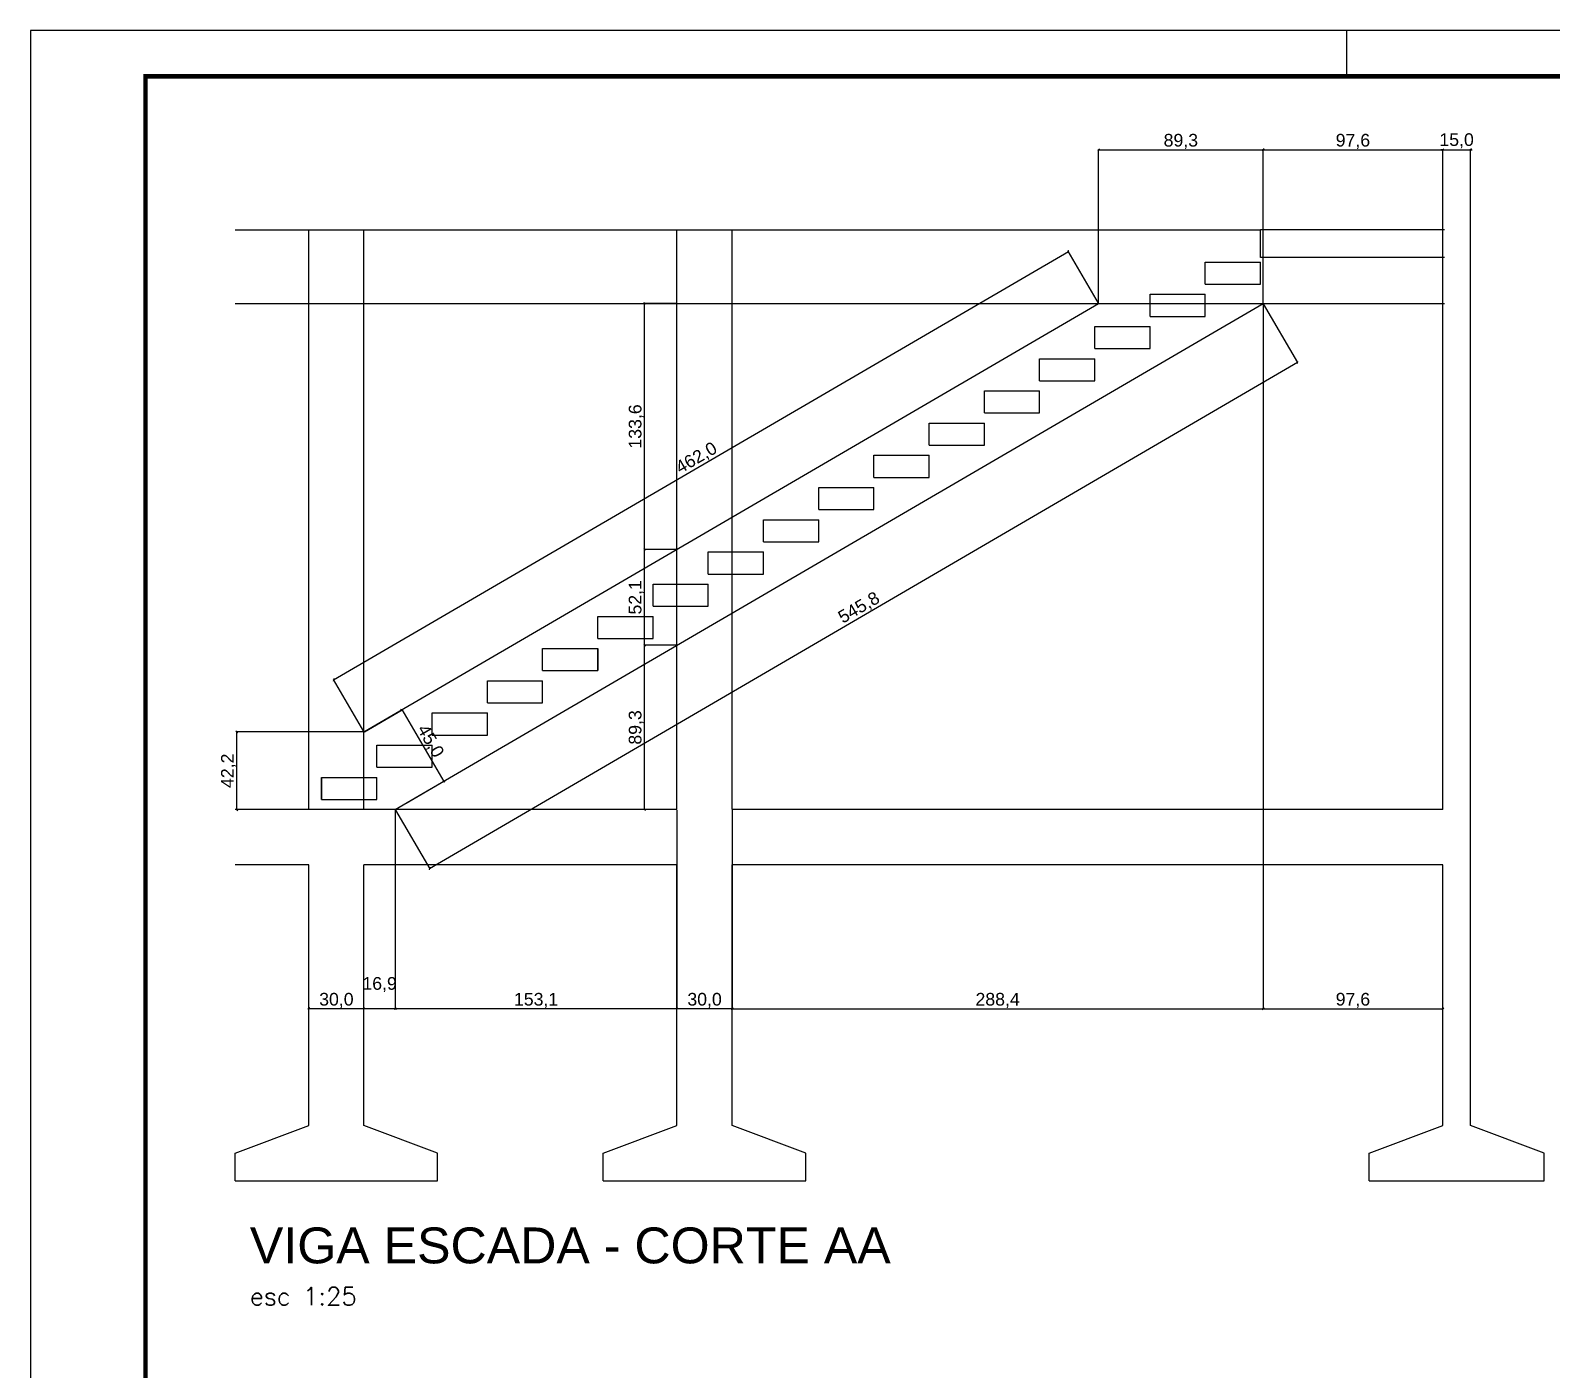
# Model space of a CAD drawing. Header units: millimetres. Extents: x 99 to 638, y -146 to 19.
# Drawn here: x 554.18 to 587.23, y -115.45 to -86.34 of the extents above; entities that cross this region are included whole.
import ezdxf

# ---------------------------------------------------------------- set-up
doc = ezdxf.new("R2010")
doc.units = ezdxf.units.MM
for name, color, linetype in [('ARQ-FOLHA', 7, 'Continuous'), ('ARQ-TEXTO4', 1, 'Continuous'), ('COTA CYPE', 31, 'Continuous')]:
    doc.layers.add(name, color=color, linetype=linetype)
doc.layers.add('MÉDIA', color=4, linetype='Continuous', lineweight=35)
doc.styles.add('ROMANS', font='romans.shx')
doc.styles.get("Standard").update_dxf_attribs({"font": 'arial.ttf'})
doc.dimstyles.new('Copy of 1-50', dxfattribs={"dimscale": 0.05, "dimtxt": 5.5, "dimasz": 0.8, "dimexe": 0.1, "dimexo": 0.2, "dimgap": 0.3, "dimtad": 1, "dimdec": 1, "dimlfac": 25, "dimzin": 1, "dimtxsty": 'Standard', "dimblk": 'OBLIQUE', "dimcen": 10, "dimdle": 0.1, "dimclrd": 7, "dimclre": 8, "dimclrt": 256, "dimadec": 0, "dimazin": 2, "dimtfac": 1, "dimtdec": 1, "dimtmove": 2, "dimatfit": 0, "dimldrblk": 'OBLIQUE', "dimfxl": 0, "dimlwd": -1, "dimlwe": -1, "dimarcsym": 0})

# ---------------------------------------------------------------- blocks, each defined once
blk = doc.blocks.new('FOLHA A1')
at = {"layer": 'ARQ-FOLHA'}
for p, q in [((841, 0), (0, 0)), ((0, 0), (0, -594)), ((286, -10), (286, 0))]:
    blk.add_line(p, q, dxfattribs=at)
at = {"layer": 'ARQ-FOLHA', "const_width": 1}
blk.add_lwpolyline([(25, -10), (25, -584), (831, -584), (831, -10), (25, -10)], dxfattribs=at)
blk = doc.blocks.new('_OBLIQUE')
at = {"color": 0, "linetype": 'ByBlock'}
blk.add_line((-0.5, -0.5), (0.5, 0.5), dxfattribs=at)
blk = doc.blocks.new('*D582')
at = {"layer": 'COTA CYPE', "color": 7}
blk.add_line((560.767, -100.459), (576.738, -91.143), dxfattribs=at)
at = {"layer": 'COTA CYPE', "color": 8}
for p, q in [((577.388, -92.268), (576.731, -91.141)), ((561.426, -101.579), (560.769, -100.452))]:
    blk.add_line(p, q, dxfattribs=at)
at = {"layer": 'Defpoints', "color": 0}
for p in [(576.734, -91.145), (577.393, -92.276), (561.431, -101.588)]:
    blk.add_point(p, dxfattribs=at)
at = {"layer": 'COTA CYPE', "color": 7, "xscale": 0.04000000000000001, "yscale": 0.04000000000000001, "zscale": 0.04000000000000001}
for p, rotation in [((576.734, -91.145), 30.25643716361876), ((560.771, -100.457), 210.2564371636188)]:
    blk.add_blockref('_OBLIQUE', p, dxfattribs=dict(at, rotation=rotation))
at = {"layer": 'COTA CYPE', "insert": (568.661, -95.645), "char_height": 0.275, "attachment_point": 5, "rotation": 30.2564}
blk.add_mtext('462,0', dxfattribs=at)
blk = doc.blocks.new('*D583')
at = {"layer": 'COTA CYPE', "color": 8}
for p, q in [((580.971, -92.285), (581.715, -93.56)), ((562.114, -103.285), (562.858, -104.56))]:
    blk.add_line(p, q, dxfattribs=at)
at = {"layer": 'COTA CYPE', "color": 7}
blk.add_line((562.851, -104.559), (581.717, -93.554), dxfattribs=at)
at = {"layer": 'Defpoints', "color": 0}
for p in [(580.966, -92.276), (581.712, -93.556), (562.108, -103.276)]:
    blk.add_point(p, dxfattribs=at)
at = {"layer": 'COTA CYPE', "color": 7, "xscale": 0.04000000000000001, "yscale": 0.04000000000000001, "zscale": 0.04000000000000001}
for p, rotation in [((581.712, -93.556), 30.25643716361856), ((562.855, -104.556), 210.2564371636186)]:
    blk.add_blockref('_OBLIQUE', p, dxfattribs=dict(at, rotation=rotation))
at = {"layer": 'COTA CYPE', "insert": (572.193, -98.9), "char_height": 0.275, "attachment_point": 5, "rotation": 30.2564}
blk.add_mtext('545,8', dxfattribs=at)
blk = doc.blocks.new('*D584')
at = {"layer": 'COTA CYPE', "color": 8}
for p, q in [((561.421, -101.588), (558.664, -101.588)), ((561.421, -103.276), (558.664, -103.276))]:
    blk.add_line(p, q, dxfattribs=at)
at = {"layer": 'COTA CYPE', "color": 7}
blk.add_line((558.669, -103.281), (558.669, -101.583), dxfattribs=at)
at = {"layer": 'Defpoints', "color": 0}
for p in [(558.669, -101.588), (561.431, -101.588), (561.431, -103.276)]:
    blk.add_point(p, dxfattribs=at)
at = {"layer": 'COTA CYPE', "color": 7, "xscale": 0.04000000000000001, "yscale": 0.04000000000000001, "zscale": 0.04000000000000001}
for p, rotation in [((558.669, -101.588), 90), ((558.669, -103.276), 270)]:
    blk.add_blockref('_OBLIQUE', p, dxfattribs=dict(at, rotation=rotation))
at = {"layer": 'COTA CYPE', "insert": (558.488, -102.432), "char_height": 0.275, "attachment_point": 5, "rotation": 90}
blk.add_mtext('42,2', dxfattribs=at)
blk = doc.blocks.new('*D585')
at = {"layer": 'COTA CYPE', "color": 8}
for p, q in [((580.966, -92.286), (580.966, -107.608)), ((569.431, -103.286), (569.431, -107.608))]:
    blk.add_line(p, q, dxfattribs=at)
at = {"layer": 'COTA CYPE', "color": 7}
blk.add_line((569.426, -107.603), (580.971, -107.603), dxfattribs=at)
at = {"layer": 'Defpoints', "color": 0}
for p in [(580.966, -92.276), (569.431, -103.276), (580.966, -107.603)]:
    blk.add_point(p, dxfattribs=at)
at = {"layer": 'COTA CYPE', "color": 7, "xscale": 0.04000000000000001, "yscale": 0.04000000000000001, "zscale": 0.04000000000000001, "rotation": 180}
blk.add_blockref('_OBLIQUE', (569.431, -107.603), dxfattribs=at)
at = {"layer": 'COTA CYPE', "color": 7, "xscale": 0.04000000000000001, "yscale": 0.04000000000000001, "zscale": 0.04000000000000001}
blk.add_blockref('_OBLIQUE', (580.966, -107.603), dxfattribs=at)
at = {"layer": 'COTA CYPE', "insert": (575.198, -107.423), "char_height": 0.275, "attachment_point": 5}
blk.add_mtext('288,4', dxfattribs=at)
blk = doc.blocks.new('*D586')
at = {"layer": 'COTA CYPE', "color": 8}
for p, q in [((580.966, -92.286), (580.966, -107.608)), ((584.871, -109.08), (584.871, -107.598))]:
    blk.add_line(p, q, dxfattribs=at)
at = {"layer": 'COTA CYPE', "color": 7}
blk.add_line((580.961, -107.603), (584.876, -107.603), dxfattribs=at)
at = {"layer": 'Defpoints', "color": 0}
for p in [(580.966, -92.276), (584.871, -107.603), (584.871, -109.09)]:
    blk.add_point(p, dxfattribs=at)
at = {"layer": 'COTA CYPE', "color": 7, "xscale": 0.04000000000000001, "yscale": 0.04000000000000001, "zscale": 0.04000000000000001, "rotation": 180}
blk.add_blockref('_OBLIQUE', (580.966, -107.603), dxfattribs=at)
at = {"layer": 'COTA CYPE', "color": 7, "xscale": 0.04000000000000001, "yscale": 0.04000000000000001, "zscale": 0.04000000000000001}
blk.add_blockref('_OBLIQUE', (584.871, -107.603), dxfattribs=at)
at = {"layer": 'COTA CYPE', "insert": (582.918, -107.423), "char_height": 0.275, "attachment_point": 5}
blk.add_mtext('97,6', dxfattribs=at)
blk = doc.blocks.new('*D587')
at = {"layer": 'COTA CYPE', "color": 8}
for p, q in [((568.231, -103.286), (568.231, -107.608)), ((569.431, -103.286), (569.431, -107.608))]:
    blk.add_line(p, q, dxfattribs=at)
at = {"layer": 'COTA CYPE', "color": 7}
blk.add_line((569.436, -107.603), (568.226, -107.603), dxfattribs=at)
at = {"layer": 'Defpoints', "color": 0}
for p in [(568.231, -103.276), (569.431, -103.276), (568.231, -107.603)]:
    blk.add_point(p, dxfattribs=at)
at = {"layer": 'COTA CYPE', "color": 7, "xscale": 0.04000000000000001, "yscale": 0.04000000000000001, "zscale": 0.04000000000000001, "rotation": 180}
blk.add_blockref('_OBLIQUE', (568.231, -107.603), dxfattribs=at)
at = {"layer": 'COTA CYPE', "color": 7, "xscale": 0.04000000000000001, "yscale": 0.04000000000000001, "zscale": 0.04000000000000001}
blk.add_blockref('_OBLIQUE', (569.431, -107.603), dxfattribs=at)
at = {"layer": 'COTA CYPE', "insert": (568.831, -107.423), "char_height": 0.275, "attachment_point": 5}
blk.add_mtext('30,0', dxfattribs=at)
blk = doc.blocks.new('*D588')
at = {"layer": 'COTA CYPE', "color": 8}
for p, q in [((562.108, -103.286), (562.108, -107.608)), ((568.231, -103.286), (568.231, -107.608))]:
    blk.add_line(p, q, dxfattribs=at)
at = {"layer": 'COTA CYPE', "color": 7}
blk.add_line((568.236, -107.603), (562.103, -107.603), dxfattribs=at)
at = {"layer": 'Defpoints', "color": 0}
for p in [(562.108, -103.276), (568.231, -103.276), (562.108, -107.603)]:
    blk.add_point(p, dxfattribs=at)
at = {"layer": 'COTA CYPE', "color": 7, "xscale": 0.04000000000000001, "yscale": 0.04000000000000001, "zscale": 0.04000000000000001, "rotation": 180}
blk.add_blockref('_OBLIQUE', (562.108, -107.603), dxfattribs=at)
at = {"layer": 'COTA CYPE', "color": 7, "xscale": 0.04000000000000001, "yscale": 0.04000000000000001, "zscale": 0.04000000000000001}
blk.add_blockref('_OBLIQUE', (568.231, -107.603), dxfattribs=at)
at = {"layer": 'COTA CYPE', "insert": (565.17, -107.423), "char_height": 0.275, "attachment_point": 5}
blk.add_mtext('153,1', dxfattribs=at)
blk = doc.blocks.new('*D589')
at = {"layer": 'COTA CYPE', "color": 8}
for p, q in [((562.108, -103.286), (562.108, -107.608)), ((561.431, -107.593), (561.431, -107.598))]:
    blk.add_line(p, q, dxfattribs=at)
at = {"layer": 'COTA CYPE', "color": 7}
for p, q in [((561.431, -107.603), (561.391, -107.603)), ((562.108, -107.603), (561.431, -107.603)), ((562.108, -107.603), (562.148, -107.603))]:
    blk.add_line(p, q, dxfattribs=at)
at = {"layer": 'Defpoints', "color": 0}
for p in [(562.108, -103.276), (561.431, -107.603), (561.431, -107.603)]:
    blk.add_point(p, dxfattribs=at)
at = {"layer": 'COTA CYPE', "color": 7, "xscale": 0.04000000000000001, "yscale": 0.04000000000000001, "zscale": 0.04000000000000001}
blk.add_blockref('_OBLIQUE', (561.431, -107.603), dxfattribs=at)
at = {"layer": 'COTA CYPE', "color": 7, "xscale": 0.04000000000000001, "yscale": 0.04000000000000001, "zscale": 0.04000000000000001, "rotation": 180}
blk.add_blockref('_OBLIQUE', (562.108, -107.603), dxfattribs=at)
at = {"layer": 'COTA CYPE', "insert": (561.77, -107.08), "char_height": 0.275, "attachment_point": 5}
blk.add_mtext('16,9', dxfattribs=at)
blk = doc.blocks.new('*D590')
at = {"layer": 'COTA CYPE', "color": 7}
blk.add_line((561.436, -107.603), (560.226, -107.603), dxfattribs=at)
at = {"layer": 'COTA CYPE', "color": 8}
for p, q in [((560.231, -107.593), (560.231, -107.598)), ((561.431, -107.593), (561.431, -107.598))]:
    blk.add_line(p, q, dxfattribs=at)
at = {"layer": 'Defpoints', "color": 0}
for p in [(560.231, -107.603), (560.231, -107.603), (561.431, -107.603)]:
    blk.add_point(p, dxfattribs=at)
at = {"layer": 'COTA CYPE', "color": 7, "xscale": 0.04000000000000001, "yscale": 0.04000000000000001, "zscale": 0.04000000000000001, "rotation": 180}
blk.add_blockref('_OBLIQUE', (560.231, -107.603), dxfattribs=at)
at = {"layer": 'COTA CYPE', "color": 7, "xscale": 0.04000000000000001, "yscale": 0.04000000000000001, "zscale": 0.04000000000000001}
blk.add_blockref('_OBLIQUE', (561.431, -107.603), dxfattribs=at)
at = {"layer": 'COTA CYPE', "insert": (560.831, -107.423), "char_height": 0.275, "attachment_point": 5}
blk.add_mtext('30,0', dxfattribs=at)
blk = doc.blocks.new('*D591')
at = {"layer": 'COTA CYPE', "color": 7}
blk.add_line((577.388, -88.933), (580.971, -88.933), dxfattribs=at)
at = {"layer": 'COTA CYPE', "color": 8}
for p, q in [((577.393, -92.266), (577.393, -88.928)), ((580.966, -92.266), (580.966, -88.928))]:
    blk.add_line(p, q, dxfattribs=at)
at = {"layer": 'Defpoints', "color": 0}
for p in [(580.966, -88.933), (577.393, -92.276), (580.966, -92.276)]:
    blk.add_point(p, dxfattribs=at)
at = {"layer": 'COTA CYPE', "color": 7, "xscale": 0.04000000000000001, "yscale": 0.04000000000000001, "zscale": 0.04000000000000001, "rotation": 180}
blk.add_blockref('_OBLIQUE', (577.393, -88.933), dxfattribs=at)
at = {"layer": 'COTA CYPE', "color": 7, "xscale": 0.04000000000000001, "yscale": 0.04000000000000001, "zscale": 0.04000000000000001}
blk.add_blockref('_OBLIQUE', (580.966, -88.933), dxfattribs=at)
at = {"layer": 'COTA CYPE', "insert": (579.179, -88.753), "char_height": 0.275, "attachment_point": 5}
blk.add_mtext('89,3', dxfattribs=at)
blk = doc.blocks.new('*D592')
at = {"layer": 'COTA CYPE', "color": 7}
blk.add_line((580.961, -88.933), (584.876, -88.933), dxfattribs=at)
at = {"layer": 'COTA CYPE', "color": 8}
for p, q in [((580.966, -92.266), (580.966, -88.928)), ((584.871, -92.266), (584.871, -88.928))]:
    blk.add_line(p, q, dxfattribs=at)
at = {"layer": 'Defpoints', "color": 0}
for p in [(584.871, -88.933), (580.966, -92.276), (584.871, -92.276)]:
    blk.add_point(p, dxfattribs=at)
at = {"layer": 'COTA CYPE', "color": 7, "xscale": 0.04000000000000001, "yscale": 0.04000000000000001, "zscale": 0.04000000000000001, "rotation": 180}
blk.add_blockref('_OBLIQUE', (580.966, -88.933), dxfattribs=at)
at = {"layer": 'COTA CYPE', "color": 7, "xscale": 0.04000000000000001, "yscale": 0.04000000000000001, "zscale": 0.04000000000000001}
blk.add_blockref('_OBLIQUE', (584.871, -88.933), dxfattribs=at)
at = {"layer": 'COTA CYPE', "insert": (582.918, -88.753), "char_height": 0.275, "attachment_point": 5}
blk.add_mtext('97,6', dxfattribs=at)
blk = doc.blocks.new('*D593')
at = {"layer": 'COTA CYPE', "color": 7}
for p, q in [((584.871, -88.933), (584.831, -88.933)), ((584.871, -88.933), (585.471, -88.933)), ((585.471, -88.933), (585.511, -88.933))]:
    blk.add_line(p, q, dxfattribs=at)
at = {"layer": 'COTA CYPE', "color": 8}
for p, q in [((584.871, -92.266), (584.871, -88.928)), ((585.471, -92.405), (585.471, -88.928))]:
    blk.add_line(p, q, dxfattribs=at)
at = {"layer": 'Defpoints', "color": 0}
for p in [(585.471, -88.933), (584.871, -92.276), (585.471, -92.415)]:
    blk.add_point(p, dxfattribs=at)
at = {"layer": 'COTA CYPE', "color": 7, "xscale": 0.04000000000000001, "yscale": 0.04000000000000001, "zscale": 0.04000000000000001}
blk.add_blockref('_OBLIQUE', (584.871, -88.933), dxfattribs=at)
at = {"layer": 'COTA CYPE', "color": 7, "xscale": 0.04000000000000001, "yscale": 0.04000000000000001, "zscale": 0.04000000000000001, "rotation": 180}
blk.add_blockref('_OBLIQUE', (585.471, -88.933), dxfattribs=at)
at = {"layer": 'COTA CYPE', "insert": (585.171, -88.74), "char_height": 0.275, "attachment_point": 5}
blk.add_mtext('15,0', dxfattribs=at)
blk = doc.blocks.new('*D594')
at = {"layer": 'COTA CYPE', "color": 8}
for p, q in [((561.439, -101.583), (562.259, -101.105)), ((562.346, -103.137), (563.166, -102.659))]:
    blk.add_line(p, q, dxfattribs=at)
at = {"layer": 'COTA CYPE', "color": 7}
blk.add_line((562.252, -101.103), (563.164, -102.666), dxfattribs=at)
at = {"layer": 'Defpoints', "color": 0}
for p in [(561.431, -101.588), (563.161, -102.662), (562.338, -103.142)]:
    blk.add_point(p, dxfattribs=at)
at = {"layer": 'COTA CYPE', "color": 7, "xscale": 0.04000000000000001, "yscale": 0.04000000000000001, "zscale": 0.04000000000000001}
for p, rotation in [((562.254, -101.107), 120.2564371636211), ((563.161, -102.662), 300.2564371636212)]:
    blk.add_blockref('_OBLIQUE', p, dxfattribs=dict(at, rotation=rotation))
at = {"layer": 'COTA CYPE', "insert": (562.864, -101.794), "char_height": 0.275, "attachment_point": 5, "rotation": 300.2564}
blk.add_mtext('45,0', dxfattribs=at)
blk = doc.blocks.new('*D595')
at = {"layer": 'COTA CYPE', "color": 8}
for p, q in [((568.221, -99.705), (567.523, -99.705)), ((568.221, -103.276), (567.523, -103.276))]:
    blk.add_line(p, q, dxfattribs=at)
at = {"layer": 'COTA CYPE', "color": 7}
blk.add_line((567.528, -103.281), (567.528, -99.7), dxfattribs=at)
at = {"layer": 'Defpoints', "color": 0}
for p in [(567.528, -99.705), (568.231, -99.705), (568.231, -103.276)]:
    blk.add_point(p, dxfattribs=at)
at = {"layer": 'COTA CYPE', "color": 7, "xscale": 0.04000000000000001, "yscale": 0.04000000000000001, "zscale": 0.04000000000000001}
for p, rotation in [((567.528, -99.705), 90), ((567.528, -103.276), 270)]:
    blk.add_blockref('_OBLIQUE', p, dxfattribs=dict(at, rotation=rotation))
at = {"layer": 'COTA CYPE', "insert": (567.347, -101.49), "char_height": 0.275, "attachment_point": 5, "rotation": 90}
blk.add_mtext('89,3', dxfattribs=at)
blk = doc.blocks.new('*D596')
at = {"layer": 'COTA CYPE', "color": 8}
for p, q in [((568.221, -97.621), (567.523, -97.621)), ((568.221, -99.705), (567.523, -99.705))]:
    blk.add_line(p, q, dxfattribs=at)
at = {"layer": 'COTA CYPE', "color": 7}
blk.add_line((567.528, -99.71), (567.528, -97.616), dxfattribs=at)
at = {"layer": 'Defpoints', "color": 0}
for p in [(567.528, -97.621), (568.231, -97.621), (568.231, -99.705)]:
    blk.add_point(p, dxfattribs=at)
at = {"layer": 'COTA CYPE', "color": 7, "xscale": 0.04000000000000001, "yscale": 0.04000000000000001, "zscale": 0.04000000000000001}
for p, rotation in [((567.528, -97.621), 90), ((567.528, -99.705), 270)]:
    blk.add_blockref('_OBLIQUE', p, dxfattribs=dict(at, rotation=rotation))
at = {"layer": 'COTA CYPE', "insert": (567.347, -98.663), "char_height": 0.275, "attachment_point": 5, "rotation": 90}
blk.add_mtext('52,1', dxfattribs=at)
blk = doc.blocks.new('*D597')
at = {"layer": 'COTA CYPE', "color": 8}
for p, q in [((568.221, -92.276), (567.523, -92.276)), ((568.221, -97.621), (567.523, -97.621))]:
    blk.add_line(p, q, dxfattribs=at)
at = {"layer": 'COTA CYPE', "color": 7}
blk.add_line((567.528, -97.626), (567.528, -92.271), dxfattribs=at)
at = {"layer": 'Defpoints', "color": 0}
for p in [(567.528, -92.276), (568.231, -92.276), (568.231, -97.621)]:
    blk.add_point(p, dxfattribs=at)
at = {"layer": 'COTA CYPE', "color": 7, "xscale": 0.04000000000000001, "yscale": 0.04000000000000001, "zscale": 0.04000000000000001}
for p, rotation in [((567.528, -92.276), 90), ((567.528, -97.621), 270)]:
    blk.add_blockref('_OBLIQUE', p, dxfattribs=dict(at, rotation=rotation))
at = {"layer": 'COTA CYPE', "insert": (567.347, -94.949), "char_height": 0.275, "attachment_point": 5, "rotation": 90}
blk.add_mtext('133,6', dxfattribs=at)

msp = doc.modelspace()

# ---------------------------------------------------------------- linework, layer by layer
for p, q in [((558.6308, -90.6762), (580.9109, -90.6762)), ((560.2308, -103.2762), (560.2308, -90.6762)), ((561.4308, -103.2762), (561.4308, -90.6762)), ((568.2308, -103.2762), (568.2308, -90.6762)), ((569.4308, -103.2762), (569.4308, -90.6762)), ((584.9109, -90.6762), (580.9109, -90.6762)), ((580.9109, -91.2762), (580.9109, -90.6762)), ((584.8708, -103.2762), (584.8708, -90.6762)), ((585.4708, -110.1449), (585.4708, -90.6762)), ((579.7109, -91.8562), (579.7109, -91.3762)), ((579.7109, -91.3762), (580.9109, -91.3762)), ((584.9109, -91.2762), (580.9109, -91.2762)), ((580.9109, -91.8562), (580.9109, -91.3762)), ((579.7109, -91.8562), (580.9109, -91.8562)), ((578.5109, -92.5562), (578.5109, -92.0762)), ((578.5109, -92.0762), (579.7109, -92.0762)), ((579.7109, -92.5562), (579.7109, -92.0762)), ((558.6308, -92.2762), (584.9109, -92.2762)), ((561.4308, -101.5876), (577.3933, -92.2762)), ((562.1085, -103.2762), (580.9656, -92.2762)), ((577.3109, -93.2562), (577.3109, -92.7762)), ((577.3109, -92.7762), (578.5109, -92.7762)), ((578.5109, -92.5562), (579.7109, -92.5562)), ((578.5109, -93.2562), (578.5109, -92.7762)), ((576.1109, -93.9562), (576.1109, -93.4762)), ((576.1109, -93.4762), (577.3109, -93.4762)), ((577.3109, -93.2562), (578.5109, -93.2562)), ((577.3109, -93.9562), (577.3109, -93.4762)), ((574.9109, -94.6562), (574.9109, -94.1762)), ((574.9109, -94.1762), (576.1109, -94.1762)), ((576.1109, -93.9562), (577.3109, -93.9562)), ((576.1109, -94.6562), (576.1109, -94.1762)), ((574.9109, -94.6562), (576.1109, -94.6562)), ((573.7109, -95.3562), (573.7109, -94.8762)), ((573.7109, -94.8762), (574.9109, -94.8762)), ((574.9109, -95.3562), (574.9109, -94.8762)), ((573.7109, -95.3562), (574.9109, -95.3562)), ((572.5109, -96.0562), (572.5109, -95.5762)), ((572.5109, -95.5762), (573.7109, -95.5762)), ((573.7109, -96.0562), (573.7109, -95.5762)), ((572.5109, -96.0562), (573.7109, -96.0562)), ((571.3109, -96.7562), (571.3109, -96.2762)), ((571.3109, -96.2762), (572.5109, -96.2762)), ((572.5109, -96.7562), (572.5109, -96.2762)), ((571.3109, -96.7562), (572.5109, -96.7562)), ((570.1109, -97.4562), (570.1109, -96.9762)), ((570.1109, -96.9762), (571.3109, -96.9762)), ((571.3109, -97.4562), (571.3109, -96.9762)), ((570.1109, -97.4562), (571.3109, -97.4562)), ((568.9109, -98.1562), (568.9109, -97.6762)), ((568.9109, -97.6762), (570.1109, -97.6762)), ((570.1109, -98.1562), (570.1109, -97.6762)), ((568.9109, -98.1562), (570.1109, -98.1562)), ((567.7109, -98.8562), (567.7109, -98.3762)), ((567.7109, -98.3762), (568.9109, -98.3762)), ((568.9109, -98.8562), (568.9109, -98.3762)), ((566.5109, -99.5562), (566.5109, -99.0762)), ((566.5109, -99.0762), (567.7109, -99.0762)), ((567.7109, -98.8562), (568.9109, -98.8562)), ((567.7109, -99.5562), (567.7109, -99.0762)), ((565.3109, -100.2562), (565.3109, -99.7762)), ((565.3109, -99.7762), (566.5109, -99.7762)), ((566.5109, -99.5562), (567.7109, -99.5562)), ((565.3109, -100.2562), (566.5109, -100.2562)), ((564.1109, -100.9562), (564.1109, -100.4762)), ((564.1109, -100.4762), (565.3109, -100.4762)), ((565.3109, -100.9562), (565.3109, -100.4762)), ((564.1109, -100.9562), (565.3109, -100.9562)), ((562.9109, -101.6562), (562.9109, -101.1762)), ((562.9109, -101.1762), (564.1109, -101.1762)), ((564.1109, -101.6562), (564.1109, -101.1762)), ((562.9109, -101.6562), (564.1109, -101.6562)), ((561.7109, -102.3562), (561.7109, -101.8762)), ((561.7109, -101.8762), (562.9109, -101.8762)), ((562.9109, -102.3562), (562.9109, -101.8762)), ((561.7109, -102.3562), (562.9109, -102.3562)), ((560.5109, -102.5762), (561.7109, -102.5762)), ((561.7109, -103.0562), (561.7109, -102.5762)), ((560.5109, -103.0562), (561.7109, -103.0562)), ((568.2308, -103.2762), (561.4308, -103.2762)), ((584.8708, -103.2762), (569.4308, -103.2762)), ((560.2308, -104.4762), (558.6308, -104.4762)), ((560.2308, -110.1449), (560.2308, -104.4762)), ((568.2308, -104.4762), (561.4308, -104.4762)), ((561.4308, -110.1449), (561.4308, -104.4762)), ((568.2308, -110.1449), (568.2308, -104.4762)), ((584.8708, -104.4762), (569.4308, -104.4762)), ((569.4308, -110.1449), (569.4308, -104.4762)), ((584.8708, -110.1449), (584.8708, -104.4762)), ((558.6308, -110.7449), (560.2308, -110.1449)), ((563.0308, -110.7449), (561.4308, -110.1449)), ((566.6308, -110.7449), (568.2308, -110.1449)), ((571.0308, -110.7449), (569.4308, -110.1449)), ((583.2708, -110.7449), (584.8708, -110.1449)), ((587.0708, -110.7449), (585.4708, -110.1449)), ((558.6308, -111.3449), (558.6308, -110.7449)), ((563.0308, -111.3449), (563.0308, -110.7449)), ((566.6308, -111.3449), (566.6308, -110.7449)), ((571.0308, -111.3449), (571.0308, -110.7449)), ((583.2708, -111.3449), (583.2708, -110.7449)), ((587.0708, -111.3449), (587.0708, -110.7449)), ((558.6308, -111.3449), (563.0308, -111.3449)), ((566.6308, -111.3449), (571.0308, -111.3449)), ((583.2708, -111.3449), (587.0708, -111.3449))]:
    msp.add_line(p, q)
at = {"layer": 'COTA CYPE'}
msp.add_line((560.2308, -103.2762), (558.6308, -103.2762), dxfattribs=at)
at = {"layer": 'MÉDIA'}
for p, q in [((566.5109, -100.2562), (566.5109, -99.7762)), ((560.5109, -103.0562), (560.5109, -102.5762))]:
    msp.add_line(p, q, dxfattribs=at)

# ---------------------------------------------------------------- block references
at = {"layer": 'ARQ-FOLHA', "xscale": 0.1, "yscale": 0.1, "zscale": 0.1}
msp.add_blockref('FOLHA A1', (554.1833, -86.3411), dxfattribs=at)

# ---------------------------------------------------------------- texts
at = {"layer": 'ARQ-TEXTO4', "color": 31, "insert": (558.9514, -112.3584), "char_height": 0.39, "width": 29.650864, "attachment_point": 1, "style": 'ROMANS'}
msp.add_mtext('{\\fArial|b0|i0|c0|p34;\\H2x;\\C4;VIGA ESCADA - CORTE AA \\P\\Fromans|c0;\\H0.50002x;\\C2;esc 1:25}', dxfattribs=at)

# ---------------------------------------------------------------- dimensions: what is measured, and where the dimension line sits
at = {"layer": 'COTA CYPE'}
for base, p1, p2, picture, middle in [((580.9656, -88.9329), (577.3933, -92.2762), (580.9656, -92.2762), '*D591', (579.1794, -88.7526)), ((584.8708, -88.9329), (580.9656, -92.2762), (584.8708, -92.2762), '*D592', (582.9182, -88.7526)), ((585.4708, -88.9329), (584.8708, -92.2762), (585.4708, -92.4154), '*D593', (585.1708, -88.7401)), ((580.9656, -107.6032), (569.4308, -103.2762), (580.9656, -92.2762), '*D585', (575.1982, -107.423)), ((584.8708, -107.6032), (580.9656, -92.2762), (584.8708, -109.0895), '*D586', (582.9182, -107.423)), ((561.4308, -107.6032), (562.1085, -103.2762), (561.4308, -107.6032), '*D589', (561.7696, -107.08)), ((562.1085, -107.6032), (568.2308, -103.2762), (562.1085, -103.2762), '*D588', (565.1696, -107.423)), ((568.2308, -107.6032), (569.4308, -103.2762), (568.2308, -103.2762), '*D587', (568.8308, -107.423)), ((560.2308, -107.6032), (561.4308, -107.6032), (560.2308, -107.6032), '*D590', (560.8308, -107.423))]:
    dim = msp.add_linear_dim(base=base, p1=p1, p2=p2, dimstyle='Copy of 1-50', dxfattribs=at)
    dim.commit()
    dim.dimension.update_dxf_attribs({"geometry": picture, "text_midpoint": middle})
for p1, p2, distance, picture, middle in [((561.4308, -101.5876), (577.3933, -92.2762), 1.3093, '*D582', (568.6615, -95.6452)), ((562.1085, -103.2762), (580.9656, -92.2762), -1.4818, '*D583', (572.1928, -98.9004)), ((568.2308, -103.2762), (568.2308, -99.7048), 0.7033, '*D595', (567.3473, -101.4905)), ((561.4308, -101.5876), (562.3378, -103.1424), 0.9535, '*D594', (562.8636, -101.7937)), ((561.4308, -103.2762), (561.4308, -101.5876), 2.7623, '*D584', (558.4883, -102.4319))]:
    dim = msp.add_aligned_dim(p1=p1, p2=p2, distance=distance, dimstyle='Copy of 1-50', dxfattribs=at)
    dim.commit()
    dim.dimension.update_dxf_attribs({"geometry": picture, "text_midpoint": middle})
for base, p1, p2, picture, middle in [((567.5275, -92.2762), (568.2308, -97.6209), (568.2308, -92.2762), '*D597', (567.3473, -94.9485)), ((567.5275, -97.6209), (568.2308, -99.7048), (568.2308, -97.6209), '*D596', (567.3473, -98.6628))]:
    dim = msp.add_linear_dim(base=base, p1=p1, p2=p2, angle=270, dimstyle='Copy of 1-50', dxfattribs=at)
    dim.commit()
    dim.dimension.update_dxf_attribs({"geometry": picture, "text_midpoint": middle})

doc.saveas('drawing.dxf')
